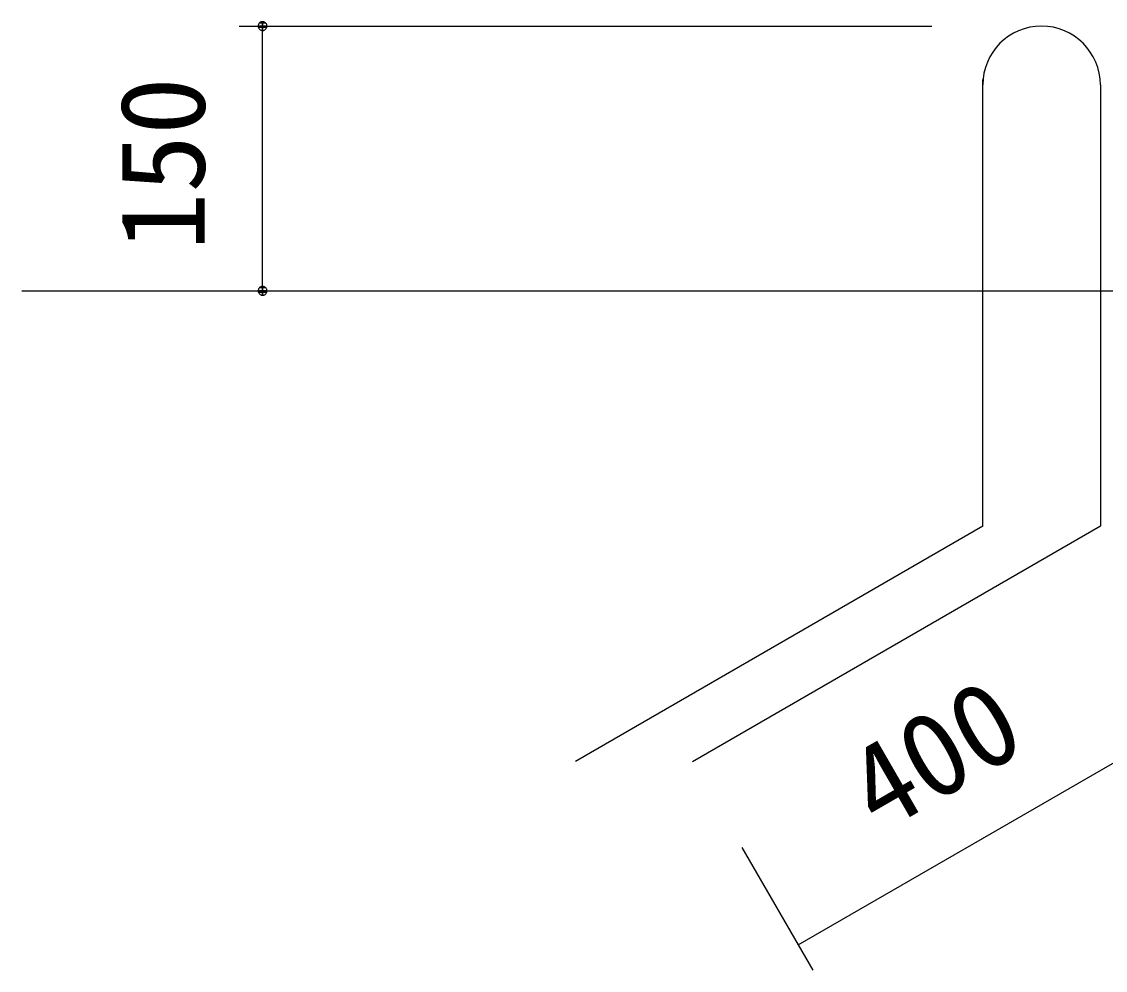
# Model space of a CAD drawing. Units: millimetres, scale not verified. Extents: x -14850 to 14850, y -10500 to 10500.
# Drawn here: x 268 to 1742, y 6302 to 7592 of the extents above; entities that cross this region are included whole.
import ezdxf
from ezdxf.enums import TextEntityAlignment as Align

# ---------------------------------------------------------------- set-up
doc = ezdxf.new("R2010")
doc.units = ezdxf.units.MM
doc.header["$LTSCALE"] = 50
doc.layers.add('0-6_文字', color=5, linetype='Continuous', lineweight=25)
doc.styles.add('ＭＳ ゴシック', font='')
doc.styles.get('ＭＳ ゴシック').set_extended_font_data('MS Gothic')

msp = doc.modelspace()

# ---------------------------------------------------------------- linework, layer by layer
at = {"layer": '0-6_文字', "color": 2}
for p, q in [((564.16, 7585.85), (1506.49, 7585.85)), ((595.79, 7225.83), (595.79, 7585.85)), ((564.16, 7225.83), (839.58, 7225.83)), ((1324.42, 6336.59), (1879.24, 6656.92)), ((1247.88, 6469.16), (1344.42, 6301.95))]:
    msp.add_line(p, q, dxfattribs=at)
at = {"layer": '0-6_文字'}
for p, q in [((595.79, 7583.85), (590.14, 7583.85)), ((595.79, 7589.85), (591.33, 7589.85)), ((600.25, 7589.85), (595.79, 7589.85)), ((601.44, 7583.85), (595.79, 7583.85)), ((595.79, 7223.83), (590.14, 7223.83)), ((595.79, 7229.83), (591.33, 7229.83)), ((600.25, 7229.83), (595.79, 7229.83)), ((601.44, 7223.83), (595.79, 7223.83))]:
    msp.add_line(p, q, dxfattribs=at)
at = {"layer": '0-6_文字', "color": 3}
for p, q in [((1575.53, 6905.83), (1575.53, 7513.13)), ((1735.53, 7505.85), (1735.53, 6905.83)), ((268.06, 7225.83), (3011.22, 7225.83)), ((1575.53, 6905.83), (1021.29, 6585.84)), ((1735.53, 6905.83), (1180.71, 6585.5))]:
    msp.add_line(p, q, dxfattribs=at)
at = {"layer": '0-6_文字'}
for points in [[(595.79, 7591.85), (595.03, 7591.8), (594.29, 7591.66), (593.58, 7591.43), (592.9, 7591.11), (592.26, 7590.71), (591.68, 7590.23), (591.16, 7589.68), (590.72, 7589.07), (590.36, 7588.41), (590.08, 7587.71), (589.89, 7586.98), (589.8, 7586.23), (589.79, 7585.85), (595.79, 7585.85)], [(589.79, 7585.85), (589.83, 7585.1), (589.98, 7584.36), (590.21, 7583.64), (590.53, 7582.96), (590.93, 7582.33), (591.41, 7581.74), (591.96, 7581.23), (592.57, 7580.79), (593.23, 7580.42), (593.93, 7580.15), (594.66, 7579.96), (595.41, 7579.86), (595.79, 7579.85), (595.79, 7585.85)], [(601.79, 7585.85), (601.74, 7586.6), (601.6, 7587.34), (601.37, 7588.06), (601.04, 7588.74), (600.64, 7589.38), (600.16, 7589.96), (599.61, 7590.48), (599, 7590.92), (598.34, 7591.28), (597.64, 7591.56), (596.91, 7591.75), (596.16, 7591.84), (595.79, 7591.85), (595.79, 7585.85)], [(595.79, 7579.85), (596.54, 7579.9), (597.28, 7580.04), (598, 7580.27), (598.68, 7580.59), (599.31, 7581), (599.89, 7581.48), (600.41, 7582.03), (600.85, 7582.64), (601.22, 7583.3), (601.49, 7584), (601.68, 7584.73), (601.77, 7585.48), (601.79, 7585.85), (595.79, 7585.85)], [(595.79, 7231.83), (595.03, 7231.78), (594.29, 7231.64), (593.58, 7231.4), (592.9, 7231.08), (592.26, 7230.68), (591.68, 7230.2), (591.16, 7229.65), (590.72, 7229.04), (590.36, 7228.38), (590.08, 7227.68), (589.89, 7226.95), (589.8, 7226.2), (589.79, 7225.83), (595.79, 7225.83)], [(589.79, 7225.83), (589.83, 7225.07), (589.98, 7224.33), (590.21, 7223.62), (590.53, 7222.94), (590.93, 7222.3), (591.41, 7221.72), (591.96, 7221.2), (592.57, 7220.76), (593.23, 7220.4), (593.93, 7220.12), (594.66, 7219.93), (595.41, 7219.84), (595.79, 7219.83), (595.79, 7225.83)], [(601.79, 7225.83), (601.74, 7226.58), (601.6, 7227.32), (601.37, 7228.03), (601.04, 7228.72), (600.64, 7229.35), (600.16, 7229.93), (599.61, 7230.45), (599, 7230.89), (598.34, 7231.26), (597.64, 7231.53), (596.91, 7231.72), (596.16, 7231.81), (595.79, 7231.83), (595.79, 7225.83)], [(595.79, 7219.83), (596.54, 7219.87), (597.28, 7220.01), (598, 7220.25), (598.68, 7220.57), (599.31, 7220.97), (599.89, 7221.45), (600.41, 7222), (600.85, 7222.61), (601.22, 7223.27), (601.49, 7223.97), (601.68, 7224.7), (601.77, 7225.45), (601.79, 7225.83), (595.79, 7225.83)]]:
    msp.add_lwpolyline(points, close=True, dxfattribs=at)
at = {"layer": '0-6_文字', "color": 3}
msp.add_arc((1655.53, 7505.85), 80, 0, 180, dxfattribs=at)

# ---------------------------------------------------------------- texts
at = {"layer": '0-6_文字', "color": 4, "style": 'ＭＳ ゴシック'}
for s, rotation, p in [('150', 90, (551.75, 7280.74)), ('400', 30, (1453.08, 6456.85))]:
    msp.add_text(s, height=115.5, rotation=rotation, dxfattribs=at).set_placement(p, align=Align.BOTTOM_LEFT)

doc.saveas('drawing.dxf')
